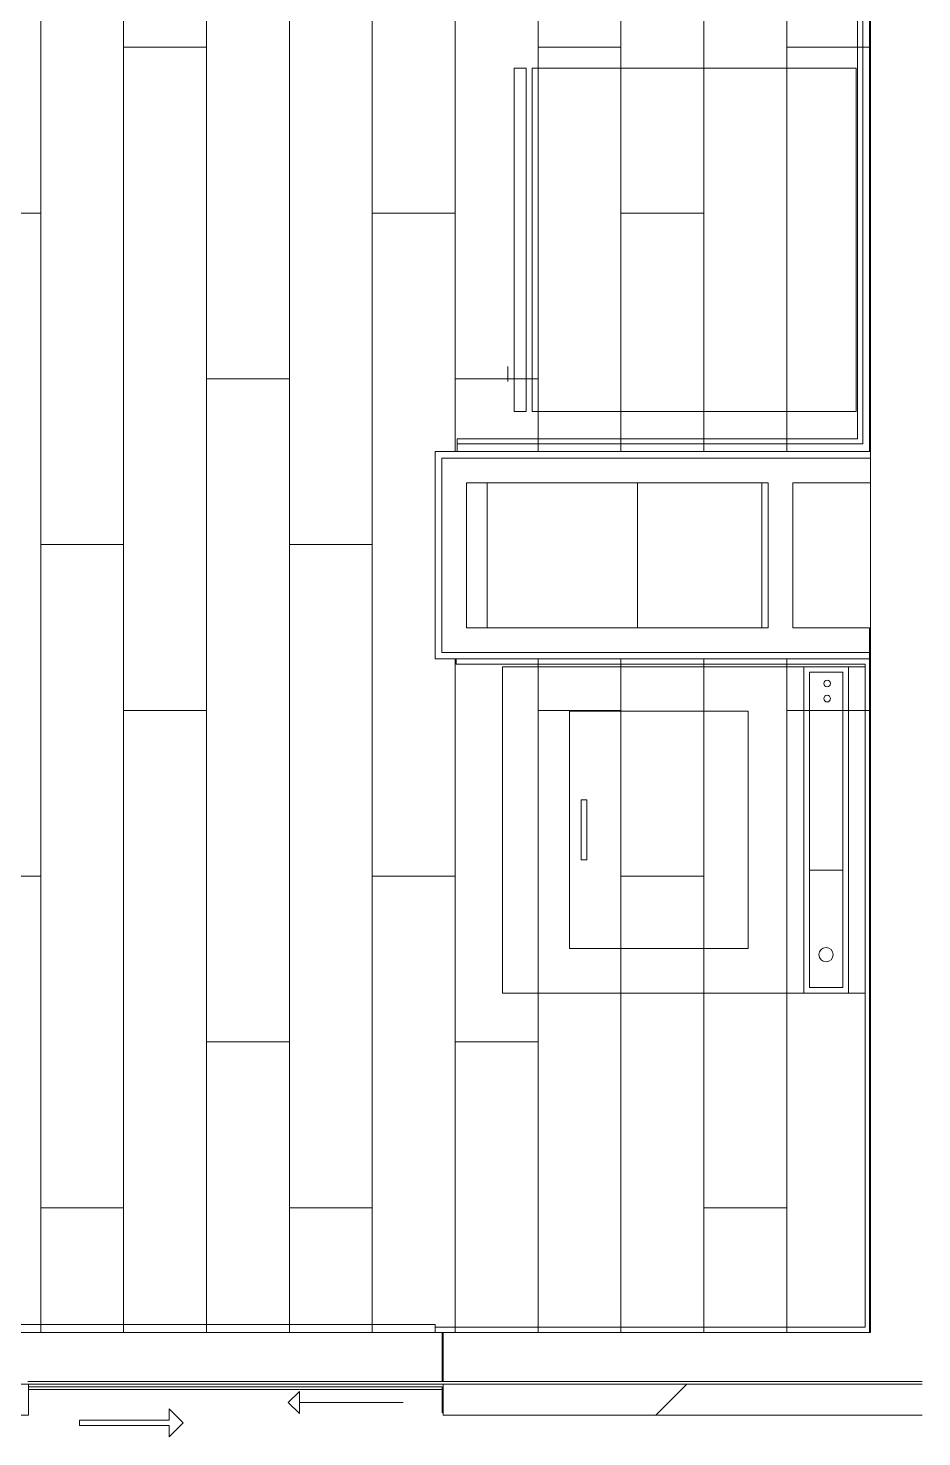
# Model space of a CAD drawing. Header units: metres. Extents: x 3856 to 4207, y -1118 to -691.
# Drawn here: x 3948.106 to 3949.831, y -996.229 to -993.51 of the extents above; entities that cross this region are included whole.
import ezdxf

# ---------------------------------------------------------------- set-up
doc = ezdxf.new("R2010")
doc.units = ezdxf.units.M
for name, color, linetype, lineweight in [('Casework', 7, 'Continuous', 9), ('Common Edges', 7, 'Continuous', 9), ('Cut Pattern', 7, 'Continuous', 18), ('Detail Items', 7, 'Continuous', 9), ('Floors', 7, 'Continuous', 9), ('Generic Models', 7, 'Continuous', 9), ('Surface Pattern', 7, 'Continuous', 9), ('Walls', 7, 'Continuous', 9), ('Windows', 7, 'Continuous', 9)]:
    doc.layers.add(name, color=color, linetype=linetype, lineweight=lineweight)
doc.layers.add('ROA-E00-URB-A101-MASTER_PLAN cambio estaciomientos_dwg', color=7, linetype='Continuous', lineweight=9, true_color=0x767676)
pattern_1 = [(45, (0, 0), (-0.35355339, 0.35355339), [])]

# ---------------------------------------------------------------- blocks, each defined once
blk = doc.blocks.new('Nevera 2D - Nevera 2D-5362965-IMPLANTACIÓN - KIT COMERCIAL')
at = {"layer": 'Casework'}
for p, q in [((-0.2564, 0.7232), (0.2752, 0.7232)), ((-0.3293, 0.6955), (0.3334, 0.6955)), ((-0.3293, 0.07), (-0.3293, 0.6955)), ((-0.3293, 0.07), (-0.3293, 0.6955)), ((-0.3293, 0.6955), (0.3334, 0.6955)), ((0.3334, 0.6955), (0.3334, 0.07)), ((0.3334, 0.6955), (0.3334, 0.07)), ((0.3334, 0.07), (-0.3293, 0.07)), ((0.3334, 0.07), (-0.3293, 0.07)), ((-0.3293, 0.0584), (0.3334, 0.0584)), ((-0.3293, 0.0355), (-0.3293, 0.0584)), ((-0.3293, 0.0584), (-0.3293, 0.0355)), ((0.3334, 0.0584), (-0.3293, 0.0584)), ((0.3334, 0.0584), (0.3334, 0.0355)), ((0.3334, 0.0355), (0.3334, 0.0584)), ((0.3334, 0.0355), (-0.3293, 0.0355)), ((-0.3293, 0.0355), (0.3334, 0.0355)), ((0.2752, 0.0232), (0.2464, 0.0232))]:
    blk.add_line(p, q, dxfattribs=at)
blk = doc.blocks.new('COUR-VENTANA-DESLIZANTE_DOS_CUERPOS - 1_35 x 0_80-11946348-IMPLANTACIÓN - KIT COMERCIAL')
at = {"layer": 'Detail Items'}
for p, q in [((0.0999, 0.1246), (0.1269, 0.1516)), ((0.1269, 0.1516), (0.1269, 0.1296)), ((0.0999, 0.1246), (0.1269, 0.0976)), ((0.3, 0.1296), (0.1269, 0.1296)), ((0.1269, 0.1196), (0.3, 0.1196)), ((0.1269, 0.0976), (0.1269, 0.1196)), ((0.3, 0.1196), (0.3, 0.1296))]:
    blk.add_line(p, q, dxfattribs=at)
blk = doc.blocks.new('COCINA APTO TIPO A - COCINA APTO TIPO A-V166-IMPLANTACIÓN - KIT COMERCIAL')
at = {"layer": 'Generic Models'}
for p, q in [((1.6563, 2.1), (1.5546, 2.1)), ((-0.8193, 2), (-0.8193, 1.98)), ((-0.8193, 1.31), (-0.8193, 1.29)), ((-0.8193, 0.9869), (-0.8193, 0.9669)), ((-0.8193, 0.32), (-0.8193, 0.3))]:
    blk.add_line(p, q, dxfattribs=at)
blk = doc.blocks.new('Lavadora 2D - Lavadora 2D-3772664-IMPLANTACIÓN - KIT COMERCIAL')
at = {"layer": 'Casework'}
for p, q in [((-0.2228, -0.7366), (-0.2228, -0.0366)), ((-0.2228, -0.0366), (0.4072, -0.0366)), ((0.4072, -0.0366), (0.4072, -0.7366)), ((-0.1366, -0.5104), (-0.1366, -0.1658)), ((-0.1366, -0.1658), (0.3211, -0.1658)), ((0.0346, -0.1989), (0.0346, -0.1882)), ((0.0346, -0.1882), (0.15, -0.1882)), ((0.15, -0.1882), (0.15, -0.1989)), ((0.3211, -0.1658), (0.3211, -0.5104)), ((0.15, -0.1989), (0.0346, -0.1989)), ((0.3211, -0.5104), (-0.1366, -0.5104)), ((0.4072, -0.6181), (-0.2228, -0.6181)), ((-0.212, -0.6935), (-0.212, -0.6289)), ((-0.212, -0.6289), (0.3965, -0.6289)), ((0.0142, -0.6935), (0.0142, -0.6289)), ((0.3965, -0.6289), (0.3965, -0.6935)), ((0.4072, -0.7042), (-0.2228, -0.7042)), ((0.3965, -0.6935), (-0.212, -0.6935)), ((0.4072, -0.7366), (-0.2228, -0.7366))]:
    blk.add_line(p, q, dxfattribs=at)
for centre, radius in [((-0.1486, -0.6609), 0.0137), ((0.3456, -0.6631), 0.0064), ((0.3749, -0.6631), 0.0064)]:
    blk.add_circle(centre, radius, dxfattribs=at)
blk = doc.blocks.new('EDIFICIO TIPO A_rvt-1-IMPLANTACIÓN - KIT COMERCIAL')
at = {"layer": 'Cut Pattern', "lineweight": 9, "true_color": 0x0f0f0f}
h = blk.add_hatch(dxfattribs=at)
h.set_pattern_fill('FP_6', color=250, style=0, pattern_type=2)
h.set_pattern_definition(pattern_1)
h.paths.add_polyline_path([(3947.2484, -996.1873), (3948.1068, -996.1873), (3948.1068, -996.1273), (3947.2484, -996.1273)])
h = blk.add_hatch(dxfattribs=at)
h.set_pattern_fill('FP_6', color=250, style=0, pattern_type=2)
h.set_pattern_definition(pattern_1)
h.paths.add_polyline_path([(3948.9068, -996.1873), (3949.8318, -996.1873), (3949.8318, -996.1273), (3948.9068, -996.1273)])
at = {"layer": 'Surface Pattern', "true_color": 0x808080}
h = blk.add_hatch(dxfattribs=at)
h.set_pattern_fill('FP_32', color=8, style=0, pattern_type=2)
h.set_pattern_definition([(90, (3956.29, 1051.253), (-0.16, 1e-17), []), (180, (3956.29, 1051.253), (-0.32, -0.32), [0.16, -1.12]), (180, (3956.13, 1051.893), (-0.32, -0.32), [0.16, -1.12])])
h.paths.add_polyline_path([(3949.2801, -996.0273), (3949.7301, -996.0273), (3949.7301, -994.7273), (3948.8918, -994.7273), (3948.8918, -994.7148), (3948.8918, -994.3398), (3948.9043, -994.3398), (3948.9043, -994.3273), (3949.7318, -994.3273), (3949.7318, -993.4273), (3949.1318, -993.4273), (3949.1301, -991.6273), (3947.9568, -991.6273), (3947.9466, -993.5273), (3947.9018, -993.5273), (3947.9018, -994.2473), (3947.3918, -994.2473), (3947.3818, -994.2973), (3947.3718, -994.2973), (3947.3718, -993.5273), (3947.3568, -993.5273), (3947.3568, -995.7673), (3947.6168, -995.7673), (3947.6168, -996.0273), (3947.9466, -996.0273)])
h.paths.add_polyline_path([(3947.4018, -995.7523), (3947.3968, -995.7473), (3947.3818, -995.7473), (3947.3918, -995.2473), (3947.9818, -995.2493), (3947.9818, -995.7473), (3947.5568, -995.7523)])
h.paths.add_polyline_path([(3947.3918, -994.2323), (3947.8868, -994.2323), (3947.8868, -993.5273), (3947.3918, -993.5273), (3947.3918, -993.8289)])
h = blk.add_hatch(dxfattribs=at)
h.set_pattern_fill('FP_28', color=8, style=0, pattern_type=2)
h.set_pattern_definition([(270, (3948.292, -992.907), (0.16, 1e-17), []), (0, (3948.292, -992.907), (0.32, 0.32), [0.16, -1.12]), (0, (3948.452, -993.547), (0.32, 0.32), [0.16, -1.12])])
h.paths.add_polyline_path([(3949.7301, -996.0273), (3949.7318, -996.0273), (3949.7301, -996.0271)])
at = {"layer": 'Common Edges'}
for p, q in [((3949.7318, -994.3398), (3948.9043, -994.3398)), ((3948.9043, -994.3873), (3948.9043, -994.3398)), ((3948.9043, -994.6673), (3948.9043, -994.3873)), ((3949.5343, -994.3873), (3949.5218, -994.3873)), ((3949.5343, -994.6673), (3949.5343, -994.3873)), ((3948.9043, -994.7148), (3948.9043, -994.6673)), ((3949.5218, -994.6673), (3949.5343, -994.6673)), ((3949.7301, -994.7148), (3948.9043, -994.7148)), ((3948.8918, -996.0173), (3948.8918, -996.0273)), ((3948.8918, -996.0273), (3948.8918, -996.0173))]:
    blk.add_line(p, q, dxfattribs=at)
at = {"layer": 'Floors'}
for p, q in [((3949.7318, -994.3273), (3949.7318, -993.4273)), ((3949.7301, -996.0273), (3949.7301, -994.7273)), ((3949.7318, -996.0273), (3949.7318, -994.7273)), ((3947.6168, -996.0273), (3949.7301, -996.0273))]:
    blk.add_line(p, q, dxfattribs=at)
at = {"layer": 'Walls', "lineweight": 18}
for p, q in [((3949.7318, -994.3123), (3949.7318, -991.7273)), ((3949.7168, -991.7423), (3949.7168, -994.3123)), ((3949.7168, -994.3123), (3948.9343, -994.3123)), ((3948.9343, -994.3123), (3948.9343, -994.3273)), ((3949.7318, -994.3273), (3949.7318, -994.3123)), ((3949.7318, -994.3273), (3948.8918, -994.3273)), ((3948.8918, -994.3273), (3948.8918, -994.3398)), ((3948.8918, -994.3398), (3948.8918, -994.3873)), ((3948.9343, -994.3273), (3949.7318, -994.3273)), ((3949.7318, -994.3873), (3949.7318, -994.3273)), ((3948.8918, -994.3873), (3948.8918, -994.6673)), ((3948.9518, -994.3873), (3949.5218, -994.3873)), ((3948.9518, -994.6673), (3948.9518, -994.3873)), ((3949.5218, -994.3873), (3949.5218, -994.6673)), ((3949.5818, -994.3873), (3949.7318, -994.3873)), ((3949.5818, -994.6673), (3949.5818, -994.3873)), ((3948.8918, -994.6673), (3948.8918, -994.7148)), ((3949.5218, -994.6673), (3948.9518, -994.6673)), ((3949.7301, -994.6673), (3949.5818, -994.6673)), ((3949.7301, -994.7273), (3949.7301, -994.6673)), ((3948.8918, -994.7148), (3948.8918, -994.7273)), ((3948.8918, -994.7273), (3949.7301, -994.7273)), ((3949.7218, -994.7273), (3948.9318, -994.7273)), ((3948.9318, -994.7273), (3948.9318, -994.7373)), ((3948.9318, -994.7373), (3949.7218, -994.7373)), ((3949.7318, -994.7273), (3949.7218, -994.7273)), ((3949.7218, -994.7373), (3949.7218, -996.0173)), ((3949.7318, -996.0273), (3949.7318, -994.7273)), ((3948.8918, -996.0123), (3947.6318, -996.0123)), ((3948.8918, -996.0173), (3948.8918, -996.0123)), ((3949.7218, -996.0173), (3948.8918, -996.0173)), ((3947.6168, -996.0273), (3948.8918, -996.0273)), ((3948.8918, -996.0273), (3949.7218, -996.0273)), ((3949.7218, -996.0273), (3949.7318, -996.0273)), ((3948.1068, -996.1273), (3947.2484, -996.1273)), ((3948.9068, -996.1273), (3948.1068, -996.1273)), ((3948.1068, -996.1273), (3948.1068, -996.1373)), ((3948.1068, -996.1873), (3948.1068, -996.1273)), ((3948.9068, -996.1373), (3948.9068, -996.1273)), ((3949.8318, -996.1273), (3948.9068, -996.1273)), ((3948.9068, -996.1273), (3948.9068, -996.1873)), ((3948.1068, -996.1373), (3948.9068, -996.1373)), ((3947.2484, -996.1873), (3948.1068, -996.1873)), ((3948.9068, -996.1873), (3949.8318, -996.1873))]:
    blk.add_line(p, q, dxfattribs=at)
at = {"layer": 'Walls'}
for p, q in [((3949.7068, -994.3023), (3949.7068, -993.4273)), ((3949.7168, -993.4273), (3949.7168, -994.3023)), ((3948.9342, -994.3023), (3949.7068, -994.3023)), ((3948.9342, -994.3123), (3948.9342, -994.3023)), ((3949.7168, -994.3123), (3948.9342, -994.3123)), ((3949.7168, -994.3123), (3949.7168, -994.3023)), ((3949.7318, -994.6673), (3949.7318, -994.7273)), ((3949.7318, -994.7273), (3949.7318, -996.0273)), ((3949.7318, -996.0273), (3949.7318, -994.7273)), ((3948.9051, -996.0273), (3948.9051, -996.1223)), ((3948.1051, -996.1223), (3948.9051, -996.1223)), ((3948.9051, -996.1273), (3948.1068, -996.1273)), ((3948.1068, -996.1323), (3948.9051, -996.1323)), ((3948.9051, -996.1323), (3948.1068, -996.1323)), ((3948.9051, -996.1223), (3949.8318, -996.1223)), ((3948.9051, -996.1823), (3948.9051, -996.1323)), ((3948.1068, -996.1373), (3948.9051, -996.1373)), ((3948.9051, -996.1373), (3948.1068, -996.1373))]:
    blk.add_line(p, q, dxfattribs=at)
at = {"layer": 'Casework', "lineweight": 9}
for name, p, rotation in [('Nevera 2D - Nevera 2D-5362965-IMPLANTACIÓN - KIT COMERCIAL', (3949.0086, -993.9166), 270.0000000000021), ('Lavadora 2D - Lavadora 2D-3772664-IMPLANTACIÓN - KIT COMERCIAL', (3948.9852, -995.1496), 90.00000000003331)]:
    blk.add_blockref(name, p, dxfattribs=dict(at, rotation=rotation))
at = {"layer": 'Generic Models', "lineweight": 9, "rotation": 180}
blk.add_blockref('COCINA APTO TIPO A - COCINA APTO TIPO A-V166-IMPLANTACIÓN - KIT COMERCIAL', (3948.9131, -991.4423), dxfattribs=at)
at = {"layer": 'Windows', "lineweight": 9, "rotation": 180}
blk.add_blockref('COUR-VENTANA-DESLIZANTE_DOS_CUERPOS - 1_35 x 0_80-11946348-IMPLANTACIÓN - KIT COMERCIAL', (3948.5051, -996.0773), dxfattribs=at)
blk = doc.blocks.new('ROA-E00-URB-A101-MASTER_PLAN cambio estaciomientos_dwg_Ventana cocina _ rejillaa - 1_35x0_80cm-6645666-Master Plan - Etapa 1-7986520-IMPLANTACIÓN - KIT COMERCIAL')
at = {"layer": 'Windows'}
blk.add_line((-0.3229, 0.0853), (-0.1226, 0.0853), dxfattribs=at)
at = {"layer": 'Windows', "flags": 128}
blk.add_lwpolyline([(-0.1226, 0.0641), (-0.1226, 0.0853), (-0.1226, 0.1065), (-0.1013, 0.0853)], close=True, dxfattribs=at)
blk = doc.blocks.new('ROA-E00-URB-A101-MASTER_PLAN cambio estaciomientos_dwg_ROA-E01-ARQ-R23_rvt-1-Master Plan - Etapa 1-7986546-IMPLANTACIÓN - KIT COMERCIAL')
at = {"layer": 'Cut Pattern', "lineweight": 9}
h = blk.add_hatch(dxfattribs=at)
h.set_pattern_fill('FP_1448', color=256, style=0, pattern_type=2)
h.set_pattern_definition([(45, (-3099.551, 4900.019), (-1.06066017, 1.06066017), []), (135, (-3099.551, 4900.019), (-1.06066017, -1.06066017), [])])
h.paths.add_polyline_path([(994.3873, 3949.5218), (994.3873, 3949.5218)])
at = {"layer": 'Walls'}
for p, q in [((994.6673, 3948.9918), (994.3873, 3948.9918)), ((996.1373, 3948.1068), (996.1373, 3948.9051)), ((996.1373, 3948.9051), (996.1373, 3948.1068))]:
    blk.add_line(p, q, dxfattribs=at)
at = {"rotation": 270.0000000000008}
blk.add_blockref('ROA-E00-URB-A101-MASTER_PLAN cambio estaciomientos_dwg_Ventana cocina _ rejillaa - 1_35x0_80cm-6645666-Master Plan - Etapa 1-7986520-IMPLANTACIÓN - KIT COMERCIAL', (996.0773, 3948.5068), dxfattribs=at)
blk = doc.blocks.new('ROA-E00-URB-A101-MASTER_PLAN cambio estaciomientos_dwg_ROA-E01-EST-R23_rvt-1-Master Plan - Etapa 1-7986858-IMPLANTACIÓN - KIT COMERCIAL')
at = {"layer": 'Floors'}
blk.add_line((994.3873, 3949.2818), (994.6673, 3949.2818), dxfattribs=at)
at = {"layer": 'Walls'}
for p, q in [((994.3873, 3949.7318), (994.6673, 3949.7318)), ((996.0273, 3948.9068), (996.1223, 3948.9068))]:
    blk.add_line(p, q, dxfattribs=at)
blk = doc.blocks.new('ROA-E00-URB-A101-MASTER_PLAN cambio estaciomientos_dwg-7942325-IMPLANTACIÓN - KIT COMERCIAL')
for name in ['ROA-E00-URB-A101-MASTER_PLAN cambio estaciomientos_dwg_ROA-E01-EST-R23_rvt-1-Master Plan - Etapa 1-7986858-IMPLANTACIÓN - KIT COMERCIAL', 'ROA-E00-URB-A101-MASTER_PLAN cambio estaciomientos_dwg_ROA-E01-ARQ-R23_rvt-1-Master Plan - Etapa 1-7986546-IMPLANTACIÓN - KIT COMERCIAL']:
    blk.add_blockref(name, (0, 0))

msp = doc.modelspace()

# ---------------------------------------------------------------- block references
at = {"lineweight": 5}
msp.add_blockref('EDIFICIO TIPO A_rvt-1-IMPLANTACIÓN - KIT COMERCIAL', (0, 0), dxfattribs=at)
at = {"layer": 'ROA-E00-URB-A101-MASTER_PLAN cambio estaciomientos_dwg', "color": 7, "rotation": 269.9999999999999}
msp.add_blockref('ROA-E00-URB-A101-MASTER_PLAN cambio estaciomientos_dwg-7942325-IMPLANTACIÓN - KIT COMERCIAL', (0, 0), dxfattribs=at)

doc.saveas('drawing.dxf')
